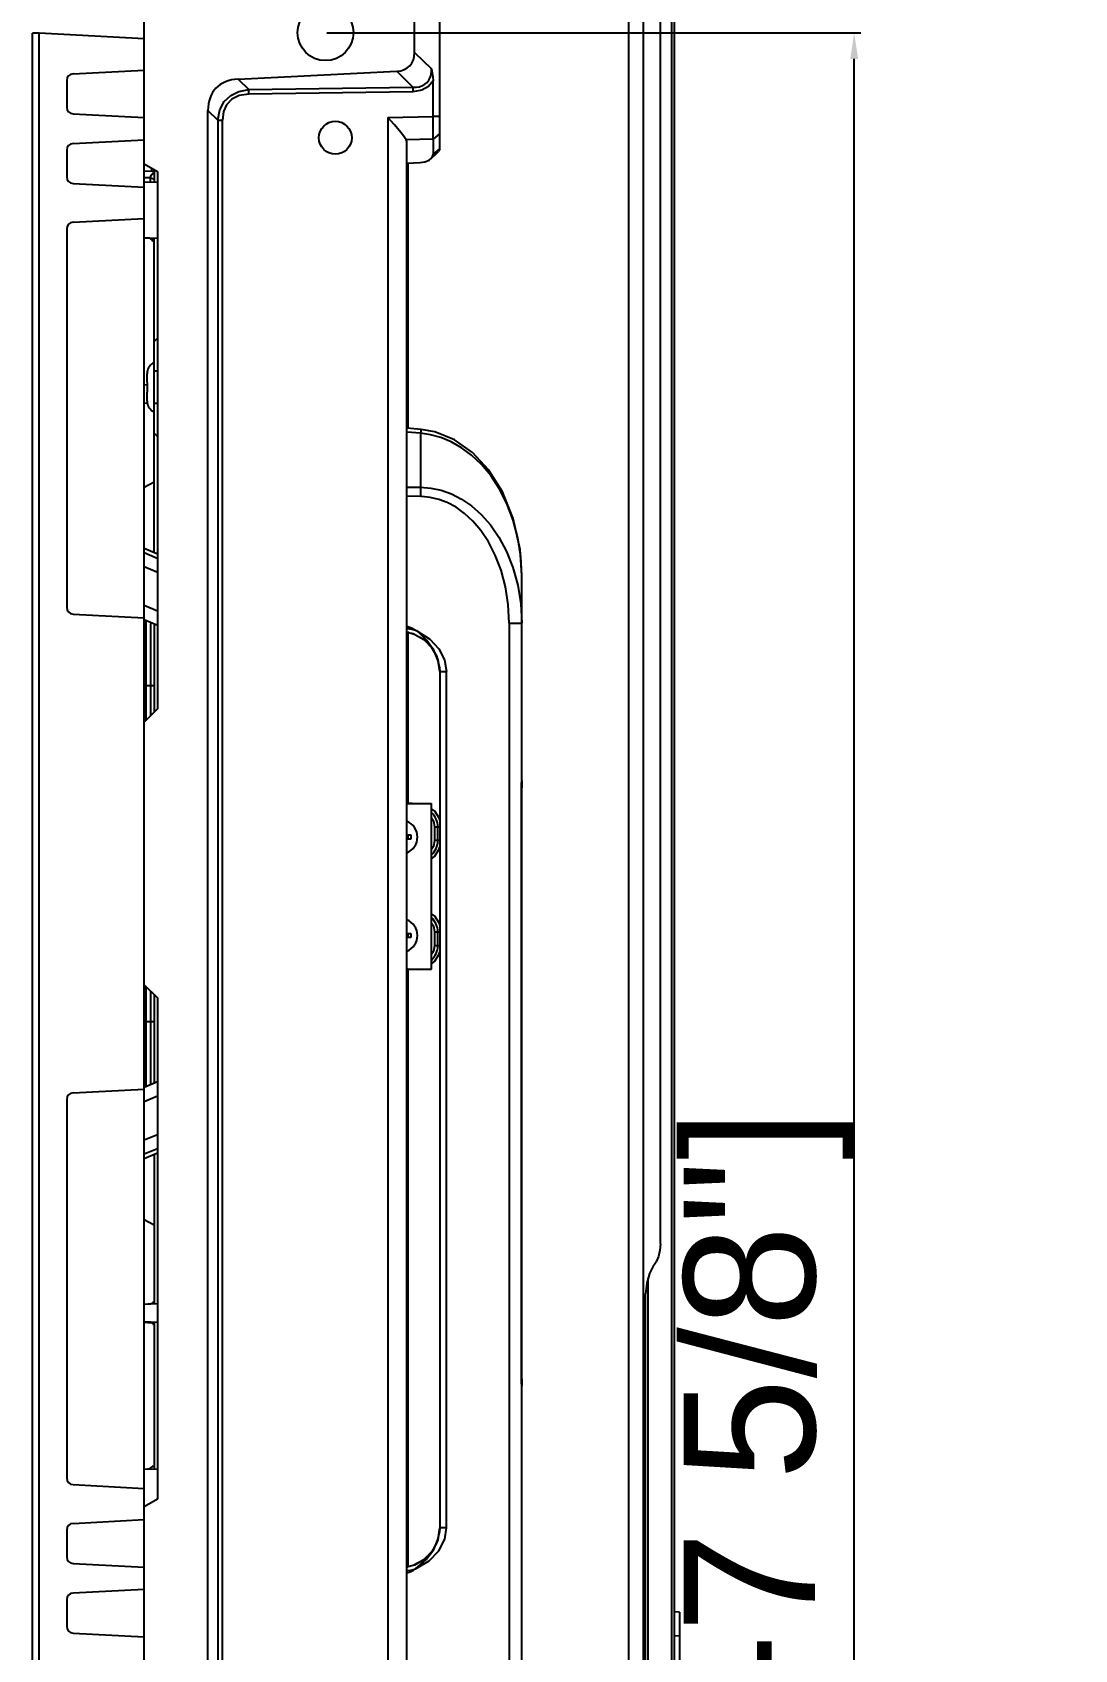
# Model space of a CAD drawing. Header units: millimetres. Extents: x -3132 to 28633, y 682 to 5849.
# Drawn here: x 6699.6 to 6858.4, y 2209.3 to 2455.6 of the extents above; entities that cross this region are included whole.
import ezdxf

# ---------------------------------------------------------------- set-up
doc = ezdxf.new("R2010")
doc.units = ezdxf.units.MM
doc.styles.get("Standard").update_dxf_attribs({"font": 'arial.ttf'})
doc.dimstyles.new('ISO-20', dxfattribs={"dimtxt": 20, "dimasz": 4, "dimexe": 1, "dimexo": 0.2, "dimgap": 0, "dimtad": 1, "dimtoh": 1, "dimdec": 1, "dimzin": 9, "dimdsep": 46, "dimtxsty": 'Standard', "dimblk": '_FILLED', "dimcen": 0.2, "dimclrd": 256, "dimclre": 256, "dimclrt": 256, "dimadec": 1, "dimazin": 2, "dimtfac": 1, "dimtdec": 1, "dimtofl": 0, "dimtmove": 0, "dimatfit": 3, "dimldrblk": '_FILLED', "dimfxl": 1, "dimtolj": 1, "dimtzin": 0, "dimarcsym": 0})

# ---------------------------------------------------------------- blocks, each defined once
blk = doc.blocks.new('_FILLED')
at = {"color": 0, "linetype": 'ByBlock'}
blk.add_solid([(0, 0), (-1, 0.15), (-1, -0.15)], dxfattribs=at)
blk = doc.blocks.new('*D19')
at = {"lineweight": -2, "transparency": 16777216}
for p, q in [((6744.47, 2455.53), (6825.79, 2455.53)), ((6824.79, 1959.53), (6824.79, 2451.53)), ((6744.47, 1955.53), (6825.79, 1955.53))]:
    blk.add_line(p, q, dxfattribs=at)
at = {"layer": 'Defpoints', "color": 0, "transparency": 16777216}
for p in [(6744.27, 2455.53), (6824.79, 2455.53), (6744.27, 1955.53)]:
    blk.add_point(p, dxfattribs=at)
at = {"lineweight": -2, "transparency": 16777216, "xscale": 4, "yscale": 4, "zscale": 4}
for p, rotation in [((6824.79, 2455.53), 90), ((6824.79, 1955.53), 270)]:
    blk.add_blockref('_FILLED', p, dxfattribs=dict(at, rotation=rotation))
at = {"transparency": 16777216, "insert": (6811.84, 2205.53), "char_height": 20, "attachment_point": 5, "rotation": 90}
blk.add_mtext('\\A1;500 [1\'-7 5/8"]', dxfattribs=at)

msp = doc.modelspace()

# ---------------------------------------------------------------- linework, layer by layer
at = {"linetype": 'Continuous'}
for p, q in [((6716.667, 1705.533), (6716.667, 2705.533)), ((6790.397, 2601.516), (6790.397, 1908.046)), ((6792.713, 1906.961), (6792.713, 2601.516)), ((6795.278, 2271.104), (6795.278, 2502.189)), ((6797.413, 1923.104), (6797.413, 2487.962)), ((6796.945, 2485.962), (6796.945, 1925.104)), ((6761.667, 2437.865), (6761.667, 2473.201)), ((6757.834, 2452.538), (6757.834, 2458.528)), ((6699.617, 2205.633), (6699.617, 2455.433)), ((6700.667, 2455.433), (6699.617, 2455.433)), ((6700.667, 2205.633), (6700.667, 2455.433)), ((6716.667, 2454.594), (6700.667, 2455.433)), ((6757.834, 2452.538), (6760.387, 2450.019)), ((6705.815, 2449.262), (6716.667, 2449.831)), ((6730.941, 2448.47), (6755.142, 2449.665)), ((6730.941, 2448.47), (6732.604, 2446.89)), ((6757.59, 2447.251), (6755.142, 2449.665)), ((6704.867, 2448.264), (6704.867, 2444.162)), ((6732.604, 2446.89), (6757.59, 2447.251)), ((6757.59, 2446.545), (6732.604, 2446.183)), ((6760.668, 2442.768), (6760.668, 2448.216)), ((6726.367, 1967.399), (6726.367, 2443.667)), ((6727.889, 2442.221), (6726.367, 2443.667)), ((6705.815, 2443.163), (6716.667, 2442.594)), ((6727.889, 2442.221), (6727.889, 1968.845)), ((6727.889, 2442.221), (6728.561, 2442.221)), ((6728.561, 1968.845), (6728.561, 2442.221)), ((6753.772, 2442.629), (6760.668, 2442.768)), ((6753.772, 2442.629), (6753.772, 1968.437)), ((6761.667, 2442.768), (6760.668, 2442.768)), ((6705.815, 2438.661), (6716.667, 2439.23)), ((6760.668, 2439.306), (6756.528, 2439.223)), ((6756.667, 1972.359), (6756.667, 2438.707)), ((6761.667, 2440.203), (6760.668, 2439.306)), ((6760.668, 2439.306), (6760.668, 2436.969)), ((6704.867, 2437.662), (6704.867, 2433.56)), ((6760.668, 2436.969), (6761.667, 2437.865)), ((6761.667, 2437.865), (6761.462, 2437.447)), ((6716.667, 2435.533), (6718.667, 2434.378)), ((6716.667, 2434.463), (6718.22, 2434.517)), ((6717.562, 2433.448), (6717.785, 2433.87)), ((6717.759, 2434.903), (6717.759, 2434.501)), ((6717.785, 2433.87), (6718.057, 2434.262)), ((6718.167, 2434.501), (6718.167, 2432.809)), ((6718.667, 2434.378), (6718.667, 2352.533)), ((6756.667, 2435.673), (6758.704, 2435.755)), ((6756.833, 2395.267), (6756.833, 2435.68)), ((6705.815, 2432.561), (6716.667, 2431.993)), ((6717.562, 2433.448), (6716.667, 2433.427)), ((6716.667, 2432.783), (6718.667, 2432.818)), ((6717.941, 2433.274), (6717.562, 2433.448)), ((6718.167, 2433.168), (6717.941, 2433.274)), ((6705.815, 2426.661), (6716.667, 2427.23)), ((6704.867, 2425.662), (6704.867, 2367.993)), ((6716.667, 2424.283), (6718.667, 2424.248)), ((6716.667, 2424.283), (6717.202, 2424.264)), ((6717.202, 2424.283), (6717.202, 2424.264)), ((6718.167, 2402.003), (6718.167, 2424.257)), ((6718.667, 2409.03), (6718.167, 2408.513)), ((6718.167, 2404.033), (6718.667, 2404.033)), ((6716.667, 2401.914), (6717.139, 2401.955)), ((6717.067, 2403.387), (6717.067, 2402.283)), ((6717.067, 2402.283), (6717.111, 2402.279)), ((6717.09, 2403.831), (6717.111, 2403.829)), ((6716.667, 2399.152), (6717.079, 2399.116)), ((6717.111, 2400.787), (6717.067, 2400.783)), ((6717.067, 2400.783), (6717.067, 2399.679)), ((6717.111, 2399.237), (6717.09, 2399.235)), ((6718.167, 2376.433), (6718.167, 2401.063)), ((6718.667, 2399.033), (6718.167, 2399.033)), ((6718.167, 2394.553), (6718.667, 2394.036)), ((6758.822, 2395.099), (6756.667, 2395.281)), ((6758.726, 2394.519), (6756.667, 2394.693)), ((6758.726, 2394.519), (6758.726, 2386.312)), ((6718.167, 2387.073), (6716.667, 2386.27)), ((6756.667, 2386.341), (6758.726, 2386.312)), ((6718.561, 2376.18), (6716.667, 2376.978)), ((6718.654, 2375.466), (6716.667, 2376.304)), ((6716.667, 2374.213), (6718.573, 2373.409)), ((6774.167, 2342.209), (6774.167, 2372.847)), ((6718.667, 2367.452), (6716.667, 2368.296)), ((6705.815, 2366.994), (6716.667, 2366.426)), ((6718.577, 2365.32), (6716.667, 2366.125)), ((6716.967, 2350.833), (6716.967, 2365.999)), ((6717.667, 2351.533), (6717.667, 2365.533)), ((6718.167, 2365.533), (6718.167, 2352.033)), ((6756.667, 2365.151), (6757.376, 2364.904)), ((6757.376, 2364.904), (6758.18, 2364.446)), ((6772.237, 2365.609), (6772.237, 2045.457)), ((6772.237, 2365.583), (6774.167, 2365.583)), ((6756.667, 2364.257), (6756.943, 2364.198)), ((6756.667, 2364.22), (6757.608, 2364.019)), ((6756.955, 2364.196), (6756.667, 2364.219)), ((6756.955, 2364.196), (6756.667, 2364.206)), ((6756.833, 2338.165), (6756.833, 2364.198)), ((6756.943, 2364.198), (6756.961, 2364.193)), ((6757.608, 2364.019), (6759.252, 2363.097)), ((6759.72, 2362.976), (6758.213, 2364.425)), ((6759.252, 2363.097), (6760.565, 2361.726)), ((6760.565, 2361.726), (6761.393, 2360.045)), ((6761.393, 2360.045), (6761.667, 2358.246)), ((6761.667, 2358.265), (6761.449, 2359.888)), ((6762.41, 2360.02), (6762.702, 2358.265)), ((6761.667, 2358.265), (6761.667, 2227.807)), ((6761.667, 2358.265), (6762.702, 2358.265)), ((6762.702, 2227.807), (6762.702, 2358.265)), ((6716.667, 2356.133), (6718.167, 2356.133)), ((6718.667, 2352.533), (6716.667, 2350.533)), ((6774.106, 2340.533), (6774.106, 2250.533)), ((6774.106, 2340.533), (6774.122, 2340.533)), ((6774.122, 2250.533), (6774.122, 2340.533)), ((6774.167, 2342.155), (6774.167, 2342.209)), ((6774.167, 2341.619), (6774.167, 2340.533)), ((6756.667, 2338.17), (6756.833, 2338.165)), ((6756.667, 2338.133), (6760.417, 2338.133)), ((6757.453, 2338.133), (6756.833, 2338.165)), ((6760.417, 2312.933), (6760.417, 2338.133)), ((6760.417, 2335.936), (6760.71, 2335.491)), ((6760.71, 2335.491), (6760.874, 2334.583)), ((6756.667, 2333.353), (6757.267, 2333.353)), ((6757.267, 2332.713), (6756.667, 2332.713)), ((6756.791, 2333.353), (6756.791, 2332.713)), ((6757.267, 2333.353), (6757.267, 2332.713)), ((6760.874, 2334.583), (6760.874, 2332.483)), ((6760.874, 2334.583), (6761.667, 2334.583)), ((6761.367, 2332.483), (6761.367, 2334.583)), ((6760.723, 2331.607), (6760.417, 2331.126)), ((6760.874, 2332.483), (6760.723, 2331.607)), ((6761.667, 2332.483), (6760.874, 2332.483)), ((6756.667, 2318.353), (6757.267, 2318.353)), ((6756.791, 2318.353), (6756.791, 2317.713)), ((6757.267, 2318.353), (6757.267, 2317.713)), ((6760.417, 2319.936), (6760.71, 2319.491)), ((6760.71, 2319.491), (6760.874, 2318.583)), ((6760.874, 2318.583), (6760.874, 2316.483)), ((6760.874, 2318.583), (6761.667, 2318.583)), ((6761.367, 2316.483), (6761.367, 2318.583)), ((6757.267, 2317.713), (6756.667, 2317.713)), ((6760.723, 2315.607), (6760.417, 2315.126)), ((6760.874, 2316.483), (6760.723, 2315.607)), ((6761.667, 2316.483), (6760.874, 2316.483)), ((6756.667, 2312.933), (6760.417, 2312.933)), ((6756.833, 2312.9), (6756.667, 2312.896)), ((6756.833, 2312.9), (6757.453, 2312.933)), ((6756.833, 2221.866), (6756.833, 2312.9)), ((6716.667, 2310.533), (6718.667, 2308.533)), ((6716.967, 2295.067), (6716.967, 2310.233)), ((6717.667, 2295.362), (6717.667, 2309.533)), ((6718.167, 2309.033), (6718.167, 2295.573)), ((6718.667, 2308.533), (6718.667, 2232.188)), ((6716.667, 2304.933), (6718.167, 2304.933)), ((6716.667, 2294.941), (6718.667, 2295.784)), ((6705.815, 2294.074), (6716.667, 2294.643)), ((6716.667, 2292.77), (6718.667, 2293.614)), ((6704.867, 2293.075), (6704.867, 2235.404)), ((6718.667, 2287.697), (6716.667, 2286.853)), ((6716.667, 2284.762), (6718.667, 2285.605)), ((6716.667, 2284.087), (6718.667, 2284.931)), ((6718.167, 2284.72), (6718.167, 2261.94)), ((6716.667, 2274.796), (6718.167, 2273.993)), ((6793.413, 2145.213), (6793.413, 2265.854)), ((6716.667, 2261.914), (6717.713, 2262.005)), ((6718.667, 2261.94), (6716.667, 2261.835)), ((6717.713, 2262.005), (6717.713, 2261.89)), ((6793.025, 2147.604), (6793.024, 2263.462)), ((6716.667, 2259.231), (6718.667, 2259.126)), ((6716.667, 2259.152), (6717.713, 2259.061)), ((6717.713, 2259.176), (6717.713, 2259.061)), ((6718.167, 2259.158), (6718.167, 2236.809)), ((6774.122, 2250.533), (6774.106, 2250.533)), ((6774.167, 2250.533), (6774.167, 2249.447)), ((6774.167, 2248.857), (6774.167, 2248.906)), ((6774.167, 2162.209), (6774.167, 2248.857)), ((6716.667, 2236.783), (6718.667, 2236.818)), ((6716.667, 2236.783), (6717.202, 2236.802)), ((6705.815, 2234.405), (6716.667, 2233.836)), ((6718.667, 2232.188), (6716.667, 2231.033)), ((6704.867, 2227.506), (6704.867, 2223.404)), ((6705.815, 2228.504), (6716.667, 2229.073)), ((6761.439, 2226.149), (6761.667, 2227.807)), ((6762.702, 2227.807), (6761.667, 2227.807)), ((6762.423, 2226.086), (6762.702, 2227.807)), ((6759.608, 2223.01), (6760.747, 2224.532)), ((6760.747, 2224.532), (6761.439, 2226.149)), ((6705.815, 2222.405), (6716.667, 2221.836)), ((6757.602, 2222.071), (6756.667, 2221.88)), ((6756.667, 2221.853), (6756.842, 2221.866)), ((6756.667, 2221.86), (6756.843, 2221.866)), ((6756.809, 2221.862), (6756.667, 2221.835)), ((6756.828, 2221.866), (6756.809, 2221.862)), ((6759.246, 2222.978), (6757.602, 2222.071)), ((6757.995, 2221.57), (6759.608, 2223.01)), ((6756.667, 2221.305), (6757.242, 2221.387)), ((6757.242, 2221.387), (6757.995, 2221.57)), ((6704.867, 2216.904), (6704.867, 2212.802)), ((6705.815, 2217.903), (6716.667, 2218.471)), ((6798.209, 2214.963), (6797.413, 2215.033)), ((6798.209, 2214.963), (6798.209, 2195.779)), ((6705.815, 2211.803), (6716.667, 2211.235)), ((6798.209, 2211.304), (6797.413, 2211.374))]:
    msp.add_line(p, q, dxfattribs=at)
for points in [[(6757.59, 2447.251), (6758.108, 2447.246), (6758.59, 2447.299), (6759.017, 2447.465), (6759.407, 2447.667), (6759.746, 2447.945), (6760.01, 2448.28), (6760.183, 2448.619), (6760.293, 2448.954), (6760.383, 2449.284), (6760.401, 2449.636), (6760.387, 2450.019)], [(6760.387, 2450.019), (6760.537, 2449.404), (6760.634, 2448.799), (6760.668, 2448.216)], [(6727.889, 2442.221), (6728.187, 2443.797), (6728.839, 2445.031), (6729.83, 2445.984), (6731.061, 2446.595), (6732.604, 2446.89)], [(6732.604, 2446.183), (6731.112, 2445.958), (6730.001, 2445.404), (6729.19, 2444.549), (6728.727, 2443.514), (6728.561, 2442.221)], [(6732.604, 2446.183), (6732.601, 2446.441), (6732.601, 2446.681), (6732.604, 2446.89)], [(6757.59, 2447.251), (6757.588, 2447.045), (6757.588, 2446.805), (6757.59, 2446.545)], [(6760.668, 2448.216), (6759.962, 2447.333), (6758.949, 2446.767), (6757.59, 2446.545)], [(6756.528, 2439.223), (6756.136, 2439.81), (6755.519, 2440.597), (6754.715, 2441.549), (6753.772, 2442.629)], [(6760.668, 2439.306), (6760.673, 2440.199), (6760.673, 2441.401), (6760.668, 2442.768)], [(6758.704, 2435.755), (6759.395, 2435.854), (6760.039, 2436.115), (6760.413, 2436.4)], [(6760.413, 2436.4), (6760.504, 2436.505), (6760.668, 2436.969)], [(6760.414, 2436.401), (6761.219, 2437.207), (6761.463, 2437.444)], [(6717.562, 2433.448), (6717.568, 2433.06), (6717.568, 2432.799)], [(6717.111, 2403.829), (6717.087, 2403.685), (6717.072, 2403.537), (6717.067, 2403.387)], [(6717.111, 2402.279), (6717.098, 2402.033), (6717.092, 2401.784), (6717.09, 2401.533)], [(6717.09, 2401.533), (6717.092, 2401.282), (6717.098, 2401.033), (6717.111, 2400.787)], [(6717.067, 2399.679), (6717.072, 2399.528), (6717.087, 2399.381), (6717.111, 2399.237)], [(6758.824, 2395.099), (6758.801, 2395.034), (6758.767, 2394.838), (6758.726, 2394.519)], [(6774.167, 2372.847), (6774.017, 2375.753), (6773.572, 2378.599), (6772.851, 2381.313), (6771.889, 2383.828), (6770.731, 2386.088), (6769.424, 2388.068), (6768.01, 2389.761), (6766.522, 2391.173), (6764.983, 2392.32), (6763.416, 2393.215), (6761.842, 2393.871), (6760.276, 2394.3), (6758.726, 2394.519)], [(6774.167, 2372.847), (6773.902, 2376.824), (6772.861, 2381.555), (6771.205, 2385.624), (6769.105, 2388.962), (6766.663, 2391.588), (6763.921, 2393.525), (6760.921, 2394.735), (6758.822, 2395.099)], [(6758.928, 2384.893), (6758.86, 2384.895), (6758.793, 2384.897), (6756.667, 2384.928)], [(6758.726, 2386.312), (6758.731, 2385.9), (6758.731, 2385.419), (6758.726, 2384.898)], [(6758.726, 2386.312), (6760.294, 2386.184), (6761.868, 2385.846), (6763.438, 2385.285), (6764.99, 2384.49), (6766.508, 2383.452), (6767.98, 2382.15), (6769.383, 2380.566), (6770.683, 2378.693), (6771.839, 2376.533), (6772.81, 2374.093), (6773.547, 2371.413), (6774.009, 2368.561), (6774.167, 2365.583)], [(6772.237, 2365.609), (6772.09, 2368.435), (6771.668, 2371.148), (6770.998, 2373.683), (6770.118, 2375.981), (6769.08, 2377.997), (6767.929, 2379.72), (6766.709, 2381.151), (6765.444, 2382.319), (6764.144, 2383.251), (6762.823, 2383.961), (6761.504, 2384.46), (6760.203, 2384.765), (6758.928, 2384.893)], [(6758.217, 2364.424), (6757.416, 2364.642), (6756.578, 2364.777)], [(6756.961, 2364.193), (6757.771, 2363.931), (6759.17, 2363.15)], [(6758.18, 2364.446), (6760.133, 2363.167), (6761.542, 2361.706), (6762.41, 2360.02)], [(6759.17, 2363.15), (6760.361, 2361.996), (6761.218, 2360.513), (6761.64, 2358.81), (6761.667, 2358.246)], [(6761.449, 2359.888), (6760.792, 2361.476), (6759.72, 2362.976)], [(6774.106, 2340.533), (6774.12, 2341.108), (6774.149, 2341.673), (6774.167, 2342.155)], [(6774.122, 2340.533), (6774.159, 2341.753), (6774.167, 2342.155)], [(6761.667, 2335.536), (6761.606, 2335.862), (6760.897, 2336.981), (6760.417, 2337.326)], [(6760.417, 2329.738), (6760.879, 2330.065), (6761.598, 2331.186), (6761.667, 2331.544)], [(6761.667, 2319.536), (6761.606, 2319.862), (6760.897, 2320.981), (6760.417, 2321.326)], [(6760.417, 2313.738), (6760.879, 2314.065), (6761.598, 2315.186), (6761.667, 2315.544)], [(6795.278, 2271.104), (6795.206, 2270.115), (6794.983, 2269.17), (6794.607, 2268.346)], [(6794.249, 2267.775), (6793.625, 2266.558), (6793.185, 2265.092), (6793.029, 2263.462)], [(6794.249, 2267.775), (6794.37, 2267.965), (6794.489, 2268.155), (6794.607, 2268.346)], [(6774.167, 2248.906), (6774.149, 2249.394), (6774.12, 2249.96), (6774.106, 2250.533)], [(6774.167, 2248.906), (6774.155, 2249.442), (6774.122, 2250.532)], [(6761.667, 2227.823), (6761.642, 2227.286), (6761.234, 2225.598), (6760.392, 2224.118), (6759.207, 2222.955)], [(6761.667, 2227.823), (6761.389, 2226.013), (6760.558, 2224.337), (6759.246, 2222.978)], [(6757.995, 2221.57), (6760.039, 2222.822), (6761.532, 2224.34), (6762.423, 2226.086)], [(6759.207, 2222.955), (6757.801, 2222.166), (6756.828, 2221.866)]]:
    msp.add_lwpolyline(points, dxfattribs=at)
for centre, radius in [((6744.267, 2455.533), 4.25), ((6745.767, 2439.533), 2.5)]:
    msp.add_circle(centre, radius, dxfattribs=at)
for centre, radius, start, end in [((6705.867, 2448.264), 1, 93, 180), ((6705.867, 2444.162), 1, 180, 267), ((6705.867, 2437.662), 1, 93, 180), ((6705.867, 2433.56), 1, 180, 267), ((6705.867, 2425.662), 1, 93, 180), ((6717.167, 2423.265), 1, 29.33333, 88), ((6719.067, 2403.533), 2, 116.83504, 171.42968), ((6719.067, 2399.533), 2, 188.57032, 243.16496), ((6705.867, 2367.993), 1, 180, 267), ((6755.667, 2333.033), 2.6, 292.69983, 67.3036), ((6758.367, 2334.583), 3, 0, 46.4983), ((6758.367, 2332.483), 3, 313.25662, 0), ((6755.667, 2318.033), 2.6, 292.69983, 67.3036), ((6758.367, 2318.583), 3, 0, 46.4983), ((6758.367, 2316.483), 3, 313.25662, 0), ((6705.867, 2293.075), 1, 93, 180), ((6717.67, 2262.501), 0.498, 275, 338.75), ((6717.67, 2258.565), 0.498, 21.25, 85), ((6717.167, 2237.801), 1, 272, 330.66667), ((6705.867, 2235.404), 1, 180, 267), ((6705.867, 2227.506), 1, 93, 180), ((6705.867, 2223.404), 1, 180, 267), ((6705.867, 2216.904), 1, 93, 180), ((6705.867, 2212.802), 1, 180, 267)]:
    msp.add_arc(centre, radius, start, end, dxfattribs=at)
for centre, major_axis, ratio, start_param, end_param in [((6752.273, 2455.184), (4.799, -4.733), 0.5934486, -0.4991325, 0.5294856), ((6735.984, 2439.096), (-8.398, 7.983), 0.5868492, -0.5099543, 0.5088634), ((6753.667, 2438.586), (2.998, 0.181), 0.5759473, -0.0347796, 0.2710121), ((6563.659, 2401.533), (154.519, 0), 0.2689294, 6.2718657, 6.2945049), ((6755.667, 2229.31), (0.296, 8.485), 0.7062466, -2.9241807, -2.6938811)]:
    msp.add_ellipse(centre, major_axis=major_axis, ratio=ratio, start_param=start_param, end_param=end_param, dxfattribs=at)

# ---------------------------------------------------------------- dimensions: what is measured, and where the dimension line sits
dim = msp.add_linear_dim(base=(6824.791, 2455.533), p1=(6744.267, 1955.533), p2=(6744.267, 2455.533), angle=90, dimstyle='ISO-20')
dim.commit()
dim.dimension.update_dxf_attribs({"geometry": '*D19', "text_midpoint": (6811.844, 2205.533)})

doc.saveas('drawing.dxf')
